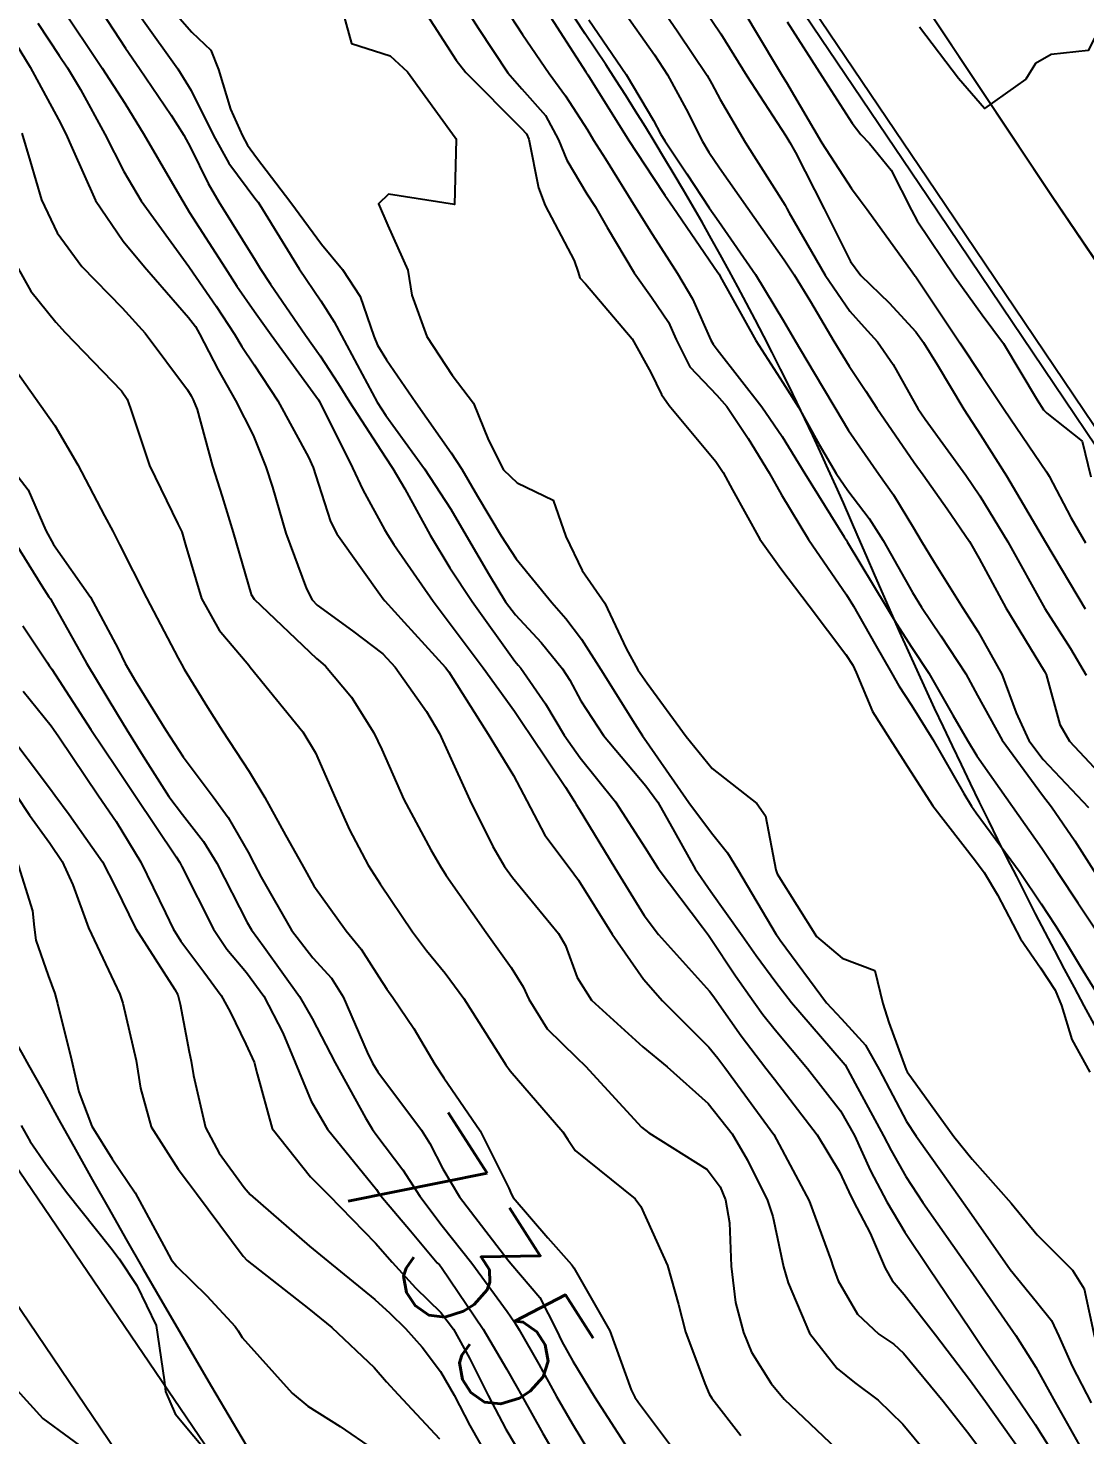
# Model space of a CAD drawing. Header units: metres. Extents: x 298520 to 308411, y 7433745 to 7450750.
# Drawn here: x 305508.47 to 305540.43, y 7436215.27 to 7436257.81 of the extents above; entities that cross this region are included whole.
import ezdxf
from ezdxf.enums import TextEntityAlignment as Align

# ---------------------------------------------------------------- set-up
doc = ezdxf.new("R2010")
doc.units = ezdxf.units.M
doc.header["$LTSCALE"] = 10
doc.linetypes.add('CONTINUO', pattern=[0])
for name, color, linetype in [('Area Verde e Lazer', 94, 'Continuous'), ('Canaleta de Drenagem', 151, 'Continuous'), ('Cotas', 45, 'Continuous'), ('Curvas de Nivel 1m', 11, 'Continuous'), ('Curvas de Nivel 5m', 15, 'Continuous'), ('Eixo_Estaqueamento', 45, 'CONTINUO'), ('Linha Férrea', 251, 'TRACKS'), ('Vias Primárias', 230, 'Continuous')]:
    doc.layers.add(name, color=color, linetype=linetype)
doc.styles.add('Style-STANDARD', font='STANDARD.shx')
doc.linetypes.add('TRACKS', pattern='A,0.15,[130,ltypeshp.shx,S=0.25,R=0,X=0,Y=0],0.15', length=0.3)

msp = doc.modelspace()

# ---------------------------------------------------------------- linework, layer by layer
at = {"layer": 'Area Verde e Lazer', "elevation": 702.911}
msp.add_lwpolyline([(305681.312, 7436021.574), (305646.354, 7436069.707), (305638.734, 7436079.916), (305629.627, 7436098.108), (305626.73, 7436106.667), (305623.857, 7436116.23), (305602.206, 7436150.709), (305597.029, 7436153.887, -0.108806), (305579.087, 7436171.197, 0.012766), (305553.578, 7436207.531, -0.058601), (305533.573, 7436242.423, 0.048209), (305525.009, 7436258.103, 0.285836), (305510.329, 7436264.62, 0.182715), (305493.202, 7436255.252, 0.370056), (305493.202, 7436248.329, -0.051189), (305508.905, 7436225.696, 0.044989), (305545.819, 7436171.063, -0.231553), (305551.364, 7436147.273, -0.105431), (305542.516, 7436128.289, -0.119716), (305498.915, 7436092.575, 0.030126), (305447.791, 7436064.099, 0.058782), (305430.122, 7436049.638), (305432.69, 7436045.741), (305454.562, 7436013.793)], format="xyb", dxfattribs=at)
at = {"layer": 'Canaleta de Drenagem'}
for points in [[(305557.296, 7436220.649), (305546.27, 7436236.932), (305544.903, 7436239.019), (305535.681, 7436252.702), (305531.691, 7436258.613), (305524.287, 7436269.694), (305512.088, 7436287.564), (305505.349, 7436297.757), (305501.531, 7436303.213), (305492.263, 7436317.544), (305486.697, 7436325.567), (305486.072, 7436326.575), (305482.962, 7436330.962), (305479.197, 7436336.696), (305472.474, 7436346.51)], [(305557.545, 7436220.816), (305546.52, 7436237.098), (305545.153, 7436239.185), (305535.93, 7436252.87), (305531.94, 7436258.78), (305524.536, 7436269.862), (305512.337, 7436287.732), (305505.597, 7436297.926), (305501.78, 7436303.38), (305492.512, 7436317.711), (305486.948, 7436325.732), (305486.322, 7436326.741), (305483.21, 7436331.131), (305479.447, 7436336.863), (305472.722, 7436346.679)]]:
    msp.add_lwpolyline(points, dxfattribs=at)
at = {"layer": 'Curvas de Nivel 1m', "flags": 128}
for points, elevation in [([(305509.432, 7436258.515), (305510.716, 7436256.597), (305511.397, 7436255.535), (305511.982, 7436254.584), (305512.837, 7436253.106), (305513.152, 7436252.572), (305513.358, 7436252.236), (305514.427, 7436250.554), (305514.788, 7436250.008), (305515.32, 7436249.239), (305515.818, 7436248.535), (305517.252, 7436246.561), (305517.28, 7436246.52), (305517.293, 7436246.5), (305518.284, 7436244.505), (305518.598, 7436243.841), (305519.245, 7436242.649), (305519.34, 7436242.489), (305519.533, 7436242.193), (305520.719, 7436240.475), (305521.207, 7436239.832), (305522.231, 7436238.46), (305523.18, 7436237.146), (305523.461, 7436236.731), (305523.653, 7436236.443), (305524.72, 7436234.856), (305524.996, 7436234.422), (305525.049, 7436234.328), (305525.141, 7436234.186), (305526.215, 7436232.409), (305527.101, 7436230.972), (305527.538, 7436230.396), (305529.076, 7436228.685), (305529.211, 7436228.514), (305529.3, 7436228.377), (305530.031, 7436227.334), (305530.777, 7436226.354), (305531.048, 7436226.018), (305532.338, 7436224.337), (305533.012, 7436223.224), (305533.291, 7436222.611), (305533.433, 7436222.324), (305533.936, 7436221.368), (305534.387, 7436220.309), (305534.601, 7436219.937), (305534.965, 7436219.508), (305535.911, 7436218.29), (305536.939, 7436216.935), (305537.428, 7436216.275), (305538.734, 7436214.433)], 728), ([(305510.497, 7436258.599), (305511.419, 7436257.205), (305511.844, 7436256.586), (305512.794, 7436255.174), (305513.185, 7436254.572), (305513.379, 7436254.197), (305513.918, 7436253.111), (305514.244, 7436252.557), (305515.337, 7436250.788), (305515.489, 7436250.538), (305515.802, 7436250.061), (305516.86, 7436248.525), (305517.307, 7436247.894), (305517.85, 7436247.063), (305518.187, 7436246.507), (305519.268, 7436244.839), (305519.501, 7436244.488), (305519.863, 7436243.878), (305520.629, 7436242.476), (305521.228, 7436241.485), (305521.901, 7436240.463), (305523.195, 7436238.66), (305523.291, 7436238.546), (305523.371, 7436238.447), (305524.123, 7436237.376), (305524.682, 7436236.427), (305525.163, 7436235.736), (305526.235, 7436234.409), (305527.129, 7436233.018), (305527.522, 7436232.396), (305528.864, 7436230.614), (305529.051, 7436230.38), (305529.092, 7436230.317), (305529.862, 7436229.149), (305530.416, 7436228.36), (305530.695, 7436227.982), (305531.065, 7436227.512), (305532.043, 7436226.34), (305533.034, 7436225.067), (305533.46, 7436224.323), (305533.95, 7436223.253), (305534.435, 7436222.309), (305534.989, 7436221.393), (305535.717, 7436220.293), (305536.955, 7436218.465), (305537.076, 7436218.279), (305537.341, 7436217.884), (305538.46, 7436216.265), (305538.923, 7436215.581), (305539.764, 7436214.247)], 727), ([(305517.926, 7436258.513), (305518.255, 7436257.341), (305519.418, 7436256.969), (305519.943, 7436256.485), (305521.383, 7436254.501), (305521.403, 7436254.47), (305521.418, 7436254.434), (305521.363, 7436252.47), (305519.366, 7436252.786), (305519.068, 7436252.494), (305519.353, 7436251.84), (305519.953, 7436250.484), (305520.08, 7436249.727), (305520.525, 7436248.478), (305521.301, 7436247.315), (305521.937, 7436246.464), (305522.393, 7436245.342), (305522.848, 7436244.454), (305523.259, 7436244.054), (305524.35, 7436243.53), (305524.733, 7436242.428), (305525.228, 7436241.401), (305525.914, 7436240.413), (305526.558, 7436239.048), (305526.912, 7436238.403), (305527.189, 7436237.999), (305528.373, 7436236.388), (305529.159, 7436235.422), (305530.505, 7436234.36), (305530.769, 7436233.985), (305531.079, 7436232.351), (305531.121, 7436232.231), (305532.31, 7436230.338), (305533.086, 7436229.679), (305534.073, 7436229.306), (305534.321, 7436228.311), (305534.497, 7436227.738), (305535.027, 7436226.3), (305535.052, 7436226.242), (305536.462, 7436224.286), (305537.016, 7436223.606), (305538.201, 7436222.268), (305538.989, 7436221.317), (305540.05, 7436220.244), (305540.412, 7436219.683), (305540.715, 7436218.234)], 724), ([(305520.358, 7436258.481), (305521.417, 7436256.834), (305521.705, 7436256.467), (305523.386, 7436254.782), (305523.544, 7436254.607), (305523.614, 7436254.447), (305523.904, 7436252.978), (305524.111, 7436252.439), (305524.982, 7436250.781), (305525.102, 7436250.423), (305525.16, 7436250.251), (305525.329, 7436250.069), (305526.744, 7436248.406), (305527.303, 7436247.392), (305527.626, 7436246.724), (305527.853, 7436246.392), (305529.268, 7436244.696), (305529.49, 7436244.368), (305529.775, 7436243.847), (305530.598, 7436242.356), (305531.23, 7436241.464), (305532.095, 7436240.341), (305533.198, 7436238.861), (305533.408, 7436238.54), (305533.508, 7436238.325), (305534.007, 7436237.144), (305534.53, 7436236.31), (305535.158, 7436235.337), (305535.827, 7436234.293), (305537.126, 7436232.625), (305537.383, 7436232.277), (305537.786, 7436231.6), (305538.483, 7436230.266), (305539.084, 7436229.393), (305539.533, 7436228.709), (305539.726, 7436228.25), (305540.037, 7436227.22), (305540.582, 7436226.237)], 723), ([(305521.663, 7436258.468), (305522.092, 7436257.794), (305522.978, 7436256.454), (305523.398, 7436255.971), (305524.117, 7436255.166), (305524.516, 7436254.433), (305524.764, 7436253.816), (305525.367, 7436252.796), (305525.617, 7436252.417), (305525.987, 7436251.78), (305526.797, 7436250.405), (305527.326, 7436249.669), (305527.837, 7436248.912), (305528.072, 7436248.389), (305528.487, 7436247.565), (305529.296, 7436246.709), (305529.6, 7436246.367), (305530.246, 7436245.392), (305530.88, 7436244.354), (305531.256, 7436243.695), (305532.075, 7436242.342), (305533.218, 7436240.669), (305533.434, 7436240.327), (305534.077, 7436239.192), (305534.581, 7436238.309), (305534.803, 7436237.92), (305535.183, 7436237.335), (305535.834, 7436236.293), (305536.773, 7436234.659), (305537.001, 7436234.281), (305537.141, 7436234.076), (305538.472, 7436232.267), (305539.109, 7436231.322), (305539.528, 7436230.682), (305539.799, 7436230.249), (305540.282, 7436229.439), (305541.03, 7436228.231)], 722), ([(305522.865, 7436258.456), (305523.42, 7436257.616), (305524.228, 7436256.438), (305524.725, 7436255.759), (305525.386, 7436254.734), (305525.574, 7436254.418), (305525.934, 7436253.858), (305526.829, 7436252.405), (305527.35, 7436251.567), (305528.114, 7436250.388), (305528.562, 7436249.618), (305529.117, 7436248.373), (305529.187, 7436248.247), (305529.31, 7436248.089), (305530.665, 7436246.356), (305531.28, 7436245.456), (305531.964, 7436244.343), (305533.149, 7436242.426), (305533.209, 7436242.33), (305533.242, 7436242.274), (305534.419, 7436240.312), (305534.718, 7436239.817), (305535.201, 7436239.074), (305535.706, 7436238.295), (305536.438, 7436237.03), (305536.865, 7436236.283), (305537.166, 7436235.803), (305538.243, 7436234.269), (305539.13, 7436233.005), (305539.428, 7436232.557), (305539.623, 7436232.252), (305540.217, 7436231.35), (305540.962, 7436230.232)], 721), ([(305511.914, 7436258.099), (305512.998, 7436256.574), (305513.403, 7436255.917), (305514.08, 7436254.56), (305514.541, 7436253.719), (305515.364, 7436252.625), (305515.43, 7436252.539), (305515.562, 7436252.336), (305516.67, 7436250.527), (305517.323, 7436249.556), (305517.728, 7436248.925), (305517.949, 7436248.51), (305518.427, 7436247.626), (305519.033, 7436246.494), (305519.287, 7436246.091), (305520.46, 7436244.478), (305521.251, 7436243.26), (305521.719, 7436242.465), (305522.412, 7436241.271), (305522.906, 7436240.453), (305523.209, 7436240.06), (305523.988, 7436239.225), (305524.628, 7436238.428), (305524.85, 7436238.085), (305525.183, 7436237.468), (305525.873, 7436236.413), (305527.15, 7436234.897), (305527.519, 7436234.396), (305528.024, 7436233.501), (305528.645, 7436232.385), (305529.113, 7436231.696), (305530.07, 7436230.365), (305530.492, 7436229.764), (305531.079, 7436228.957), (305531.56, 7436228.345), (305533.056, 7436226.599), (305533.177, 7436226.451), (305533.247, 7436226.327), (305533.48, 7436225.89), (305534.343, 7436224.31), (305534.573, 7436223.861), (305535.011, 7436223.075), (305535.533, 7436222.295), (305536.893, 7436220.362), (305536.947, 7436220.28), (305536.973, 7436220.248), (305538.338, 7436218.266), (305538.943, 7436217.312), (305539.321, 7436216.638), (305539.53, 7436216.251), (305540.348, 7436214.802)], 726), ([(305525.427, 7436258.053), (305526.554, 7436256.408), (305527.389, 7436255.009), (305527.599, 7436254.611), (305527.724, 7436254.395), (305528.389, 7436253.401), (305529.065, 7436252.374), (305529.357, 7436251.955), (305530.464, 7436250.359), (305531.319, 7436248.959), (305531.672, 7436248.346), (305532.212, 7436247.433), (305532.867, 7436246.334), (305533.283, 7436245.637), (305534.194, 7436244.316), (305534.637, 7436243.689), (305535.247, 7436242.695), (305535.477, 7436242.298), (305535.869, 7436241.658), (305536.727, 7436240.285), (305537.206, 7436239.549), (305537.913, 7436238.273), (305538.354, 7436237.096), (305538.733, 7436236.264), (305539.164, 7436235.691), (305540.537, 7436234.239)], 719), ([(305526.417, 7436258.41), (305527.412, 7436257.001), (305527.807, 7436256.394), (305528.367, 7436255.359), (305528.867, 7436254.378), (305529.059, 7436254.054), (305529.375, 7436253.586), (305530.235, 7436252.361), (305531.34, 7436250.8), (305531.634, 7436250.347), (305532.132, 7436249.535), (305532.839, 7436248.335), (305533.305, 7436247.58), (305533.8, 7436246.825), (305534.134, 7436246.317), (305535.268, 7436244.668), (305535.539, 7436244.297), (305536.269, 7436243.274), (305536.942, 7436242.283), (305537.235, 7436241.766), (305538.035, 7436240.272), (305539.194, 7436238.367), (305539.239, 7436238.305), (305539.256, 7436238.259), (305539.669, 7436236.744), (305539.963, 7436236.248), (305541.154, 7436234.978)], 718), ([(305527.632, 7436258.397), (305528.116, 7436257.696), (305529.006, 7436256.376), (305529.151, 7436256.124), (305529.396, 7436255.649), (305530.152, 7436254.362), (305531.364, 7436252.45), (305531.419, 7436252.349), (305531.488, 7436252.222), (305532.579, 7436250.338), (305533.322, 7436249.25), (305533.754, 7436248.76), (305534.157, 7436248.317), (305534.629, 7436247.633), (305535.294, 7436246.447), (305535.381, 7436246.299), (305535.599, 7436245.986), (305536.832, 7436244.284), (305537.257, 7436243.666), (305538.102, 7436242.271), (305539.213, 7436240.26), (305539.997, 7436239.044), (305540.472, 7436238.241)], 717), ([(305528.919, 7436258.378), (305529.422, 7436257.632), (305530.205, 7436256.362), (305531.385, 7436254.55), (305531.508, 7436254.349), (305531.677, 7436254.05), (305532.545, 7436252.338), (305533.339, 7436250.753), (305533.652, 7436250.325), (305534.511, 7436249.498), (305535.316, 7436248.622), (305535.549, 7436248.298), (305535.964, 7436247.632), (305536.773, 7436246.285), (305537.275, 7436245.509), (305538.06, 7436244.272), (305539.243, 7436242.26), (305540.435, 7436240.242)], 716), ([(305541.097, 7436258.233), (305540.525, 7436257.13), (305539.414, 7436257.014), (305538.933, 7436256.734), (305538.639, 7436256.261), (305537.394, 7436255.38), (305536.606, 7436256.288), (305535.426, 7436257.831)], 714), ([(305508.762, 7436257.955), (305509.417, 7436256.978), (305509.661, 7436256.608), (305510.06, 7436255.946), (305510.797, 7436254.596), (305511.372, 7436253.47), (305511.892, 7436252.585), (305513.333, 7436250.6), (305513.354, 7436250.57), (305514.162, 7436249.398), (305514.711, 7436248.549), (305514.939, 7436248.175), (305515.304, 7436247.629), (305516.023, 7436246.533), (305516.955, 7436244.835), (305517.097, 7436244.522), (305517.258, 7436244.012), (305517.616, 7436242.884), (305517.806, 7436242.512), (305519.214, 7436240.548), (305519.261, 7436240.49), (305519.848, 7436239.843), (305521.09, 7436238.471), (305521.192, 7436238.337), (305522.383, 7436236.458), (305523.154, 7436235.203), (305523.557, 7436234.444), (305524.1, 7436233.403), (305524.834, 7436232.424), (305525.117, 7436232.041), (305526.139, 7436230.41), (305527.079, 7436229.042), (305527.654, 7436228.394), (305529.059, 7436226.987), (305529.334, 7436226.654), (305529.539, 7436226.373), (305531.023, 7436224.35), (305532.092, 7436222.339), (305532.75, 7436220.559), (305532.819, 7436220.332), (305532.969, 7436219.925), (305533.548, 7436218.911), (305534.202, 7436218.311), (305534.654, 7436218.009), (305534.947, 7436217.735), (305536.145, 7436216.288), (305536.918, 7436215.301), (305537.684, 7436214.272)], 729), ([(305531.428, 7436258), (305532.489, 7436256.339), (305533.389, 7436254.93), (305533.654, 7436254.594), (305533.913, 7436254.322), (305534.576, 7436253.513), (305535.189, 7436252.303), (305535.358, 7436251.975), (305536.5, 7436250.288), (305537.322, 7436249.141), (305537.963, 7436248.273), (305538.981, 7436246.57), (305539.175, 7436246.261), (305539.282, 7436246.159), (305540.345, 7436245.315), (305540.609, 7436244.24)], 714), ([(305508.285, 7436254.626), (305508.531, 7436253.779), (305508.876, 7436252.617), (305509.348, 7436251.613), (305510.102, 7436250.602), (305511.321, 7436249.35), (305512.008, 7436248.583), (305513.296, 7436246.873), (305513.408, 7436246.682), (305513.468, 7436246.567), (305513.583, 7436246.271), (305514.053, 7436244.558), (305514.346, 7436243.646), (305514.67, 7436242.549), (305515.215, 7436240.683), (305515.306, 7436240.539), (305517.195, 7436238.744), (305517.319, 7436238.643), (305517.468, 7436238.516), (305518.25, 7436237.57), (305518.928, 7436236.494), (305519.165, 7436235.992), (305519.83, 7436234.483), (305520.648, 7436232.954), (305520.933, 7436232.472), (305521.119, 7436232.177), (305522.325, 7436230.458), (305523.082, 7436229.4), (305523.443, 7436228.811), (305523.619, 7436228.442), (305524.173, 7436227.543), (305525.055, 7436226.675), (305525.328, 7436226.417), (305527.025, 7436224.568), (305527.243, 7436224.398), (305529.012, 7436223.289), (305529.397, 7436222.764), (305529.557, 7436222.372), (305529.68, 7436221.682), (305529.729, 7436220.369), (305529.867, 7436219.272), (305530.102, 7436218.363), (305530.35, 7436217.762), (305530.938, 7436216.818), (305531.34, 7436216.346), (305532.911, 7436214.852)], 731), ([(305508.123, 7436250.628), (305508.551, 7436249.848), (305509.316, 7436248.91), (305509.598, 7436248.607), (305511.295, 7436246.84), (305511.465, 7436246.588), (305511.572, 7436246.304), (305512.143, 7436244.581), (305512.998, 7436242.82), (305513.118, 7436242.571), (305513.237, 7436242.181), (305513.719, 7436240.562), (305514.248, 7436239.599), (305515.147, 7436238.541), (305515.168, 7436238.516), (305515.192, 7436238.481), (305516.783, 7436236.524), (305517.163, 7436235.888), (305517.767, 7436234.511), (305518.193, 7436233.563), (305518.758, 7436232.495), (305519.114, 7436231.927), (305520.099, 7436230.48), (305520.522, 7436229.913), (305521.08, 7436229.223), (305521.648, 7436228.464), (305522.676, 7436226.834), (305522.918, 7436226.451), (305523.05, 7436226.276), (305524.638, 7436224.426), (305524.793, 7436224.195), (305525.017, 7436223.868), (305526.83, 7436222.402), (305527, 7436222.175), (305527.805, 7436220.392), (305528.139, 7436219.211), (305528.354, 7436218.386), (305528.937, 7436216.814), (305529.067, 7436216.511), (305529.15, 7436216.377), (305530.029, 7436215.25)], 732), ([(305508.111, 7436247.438), (305508.697, 7436246.619), (305509.281, 7436245.793), (305509.975, 7436244.603), (305510.781, 7436243.061), (305511.03, 7436242.592), (305511.237, 7436242.194), (305512.053, 7436240.582), (305513.014, 7436238.753), (305513.108, 7436238.571), (305513.191, 7436238.422), (305513.894, 7436237.273), (305514.354, 7436236.552), (305515.155, 7436235.322), (305515.632, 7436234.535), (305516.259, 7436233.401), (305516.745, 7436232.524), (305517.113, 7436231.867), (305518.09, 7436230.505), (305518.542, 7436229.953), (305519.079, 7436229.117), (305519.319, 7436228.74), (305519.506, 7436228.494), (305520.138, 7436227.558), (305520.775, 7436226.474), (305521.047, 7436226.063), (305522.145, 7436224.459), (305523.006, 7436222.73), (305523.091, 7436222.535), (305523.142, 7436222.448), (305524.19, 7436221.226), (305524.907, 7436220.421), (305524.932, 7436220.38), (305524.972, 7436220.312), (305526.065, 7436218.409), (305526.711, 7436216.626), (305526.824, 7436216.401), (305526.931, 7436216.248), (305528.326, 7436214.386)], 733), ([(305507.866, 7436244.631), (305508.476, 7436243.843), (305509.009, 7436242.614), (305509.237, 7436242.19), (305510.361, 7436240.599), (305511.197, 7436239.04), (305511.411, 7436238.588), (305511.716, 7436238.057), (305512.638, 7436236.575), (305513.161, 7436235.773), (305514.071, 7436234.556), (305514.522, 7436233.935), (305515.126, 7436232.889), (305515.309, 7436232.538), (305515.525, 7436232.128), (305516.442, 7436230.527), (305517.085, 7436229.692), (305517.644, 7436229.077), (305517.996, 7436228.511), (305518.725, 7436226.835), (305518.888, 7436226.502), (305519.049, 7436226.241), (305520.364, 7436224.48), (305520.621, 7436224.078), (305521.011, 7436223.313), (305521.516, 7436222.465), (305522.975, 7436220.556), (305523.074, 7436220.448), (305523.952, 7436219.424), (305524.456, 7436218.427), (305524.613, 7436218.089), (305524.944, 7436217.497), (305525.596, 7436216.413), (305526.903, 7436214.4)], 734), ([(305508.312, 7436239.732), (305509.055, 7436238.612), (305509.114, 7436238.533), (305509.191, 7436238.423), (305510.37, 7436236.598), (305511.155, 7436235.424), (305511.719, 7436234.584), (305512.946, 7436232.75), (305513.062, 7436232.571), (305513.121, 7436232.449), (305514.074, 7436230.555), (305514.487, 7436229.949), (305515.08, 7436229.252), (305515.598, 7436228.535), (305516.171, 7436227.419), (305516.545, 7436226.525), (305517.035, 7436225.352), (305517.522, 7436224.515), (305519.005, 7436222.681), (305519.083, 7436222.578), (305519.142, 7436222.498), (305520.037, 7436221.434), (305520.847, 7436220.472), (305520.908, 7436220.407), (305520.972, 7436220.329), (305522.235, 7436218.457), (305522.941, 7436217.266), (305523.236, 7436216.746), (305523.406, 7436216.443), (305524.039, 7436215.31), (305524.551, 7436214.425)], 736), ([(305508.319, 7436237.757), (305509.174, 7436236.704), (305509.242, 7436236.609), (305509.4, 7436236.377), (305510.598, 7436234.595), (305511.135, 7436233.814), (305511.884, 7436232.582), (305512.627, 7436231.048), (305512.857, 7436230.572), (305513.089, 7436230.195), (305513.791, 7436229.27), (305514.309, 7436228.551), (305514.58, 7436228.059), (305515.058, 7436227.077), (305515.304, 7436226.537), (305515.398, 7436226.186), (305515.855, 7436224.532), (305517.008, 7436223.072), (305517.571, 7436222.514), (305518.981, 7436221.058), (305519.481, 7436220.492), (305520.192, 7436219.708), (305520.958, 7436218.963), (305521.34, 7436218.466), (305521.825, 7436217.58), (305522.383, 7436216.455), (305522.918, 7436215.441), (305523.514, 7436214.441)], 737), ([(305507.766, 7436236.631), (305509.146, 7436234.793), (305509.279, 7436234.609), (305509.718, 7436234.023), (305510.718, 7436232.594), (305511.111, 7436231.827), (305511.72, 7436230.584), (305512.914, 7436228.732), (305513.004, 7436228.571), (305513.07, 7436228.287), (305513.339, 7436226.849), (305513.402, 7436226.565), (305513.472, 7436226.138), (305513.84, 7436224.558), (305514.249, 7436223.786), (305515.005, 7436222.746), (305515.19, 7436222.538), (305516.98, 7436220.974), (305517.537, 7436220.514), (305518.962, 7436219.361), (305519.413, 7436218.949), (305519.88, 7436218.486), (305520.389, 7436217.92), (305520.94, 7436217.186), (305521.358, 7436216.466), (305521.835, 7436215.546), (305522.457, 7436214.454)], 738), ([(305508.1, 7436234.626), (305508.518, 7436234.001), (305509.128, 7436233.162), (305509.501, 7436232.606), (305509.821, 7436231.894), (305510.302, 7436230.598), (305511.077, 7436228.954), (305511.251, 7436228.588), (305511.342, 7436228.316), (305511.74, 7436226.583), (305511.876, 7436225.746), (305512.197, 7436224.578), (305513.01, 7436223.299), (305513.325, 7436222.884), (305513.561, 7436222.562), (305514.975, 7436220.668), (305515.095, 7436220.539), (305516.958, 7436219.074), (305517.659, 7436218.513), (305518.941, 7436217.299), (305519.314, 7436216.871), (305519.663, 7436216.489), (305520.913, 7436215.15)], 739), ([(305508.261, 7436224.621), (305508.538, 7436224.137), (305509.011, 7436223.448), (305509.637, 7436222.604), (305510.978, 7436220.918), (305511.224, 7436220.587), (305511.76, 7436219.787), (305512.344, 7436218.576), (305512.583, 7436216.927), (305512.626, 7436216.573), (305512.923, 7436215.904), (305514.052, 7436214.553)], 741), ([(305508.127, 7436216.628), (305508.92, 7436215.764), (305510.506, 7436214.596)], 742)]:
    msp.add_lwpolyline(points, dxfattribs=dict(at, elevation=elevation))
at = {"layer": 'Curvas de Nivel 5m', "flags": 128}
for points, elevation in [([(305512.641, 7436258.578), (305513.424, 7436257.684), (305514.002, 7436257.145), (305514.226, 7436256.558), (305514.591, 7436255.356), (305514.952, 7436254.546), (305515.106, 7436254.27), (305515.376, 7436253.898), (305516.413, 7436252.53), (305517.344, 7436251.269), (305517.979, 7436250.51), (305518.515, 7436249.692), (305518.928, 7436248.496), (305519.04, 7436248.224), (305519.306, 7436247.773), (305520.196, 7436246.481), (305521.27, 7436244.968), (305521.588, 7436244.467), (305522.066, 7436243.651), (305522.777, 7436242.455), (305523.232, 7436241.755), (305524.307, 7436240.434), (305524.731, 7436239.95), (305525.202, 7436239.331), (305525.792, 7436238.414), (305526.817, 7436236.764), (305527.053, 7436236.401), (305527.17, 7436236.235), (305528.452, 7436234.387), (305529.134, 7436233.469), (305529.622, 7436232.867), (305529.923, 7436232.368), (305531.094, 7436230.4), (305531.129, 7436230.35), (305531.213, 7436230.227), (305532.618, 7436228.335), (305533.068, 7436227.848), (305533.793, 7436227.051), (305534.213, 7436226.313), (305535.03, 7436224.745), (305535.322, 7436224.297), (305536.122, 7436223.178), (305536.756, 7436222.282), (305536.998, 7436221.937), (305538.173, 7436220.268), (305538.963, 7436219.293), (305539.423, 7436218.719), (305539.644, 7436218.25), (305540.041, 7436217.341), (305540.623, 7436216.235)], 725), ([(305524.077, 7436258.44), (305525.339, 7436256.486), (305525.382, 7436256.42), (305525.403, 7436256.39), (305526.642, 7436254.407), (305527.372, 7436253.286), (305527.731, 7436252.759), (305527.979, 7436252.391), (305529.334, 7436250.414), (305529.366, 7436250.37), (305529.405, 7436250.296), (305530.48, 7436248.358), (305531.3, 7436247.091), (305531.766, 7436246.345), (305532.395, 7436245.22), (305532.908, 7436244.334), (305533.258, 7436243.827), (305533.909, 7436242.979), (305534.332, 7436242.314), (305535.219, 7436240.738), (305535.492, 7436240.297), (305536.07, 7436239.426), (305536.828, 7436238.284), (305537.186, 7436237.62), (305537.929, 7436236.272), (305539.148, 7436234.608), (305539.419, 7436234.256), (305540.121, 7436233.233), (305540.761, 7436232.235)], 720), ([(305530.085, 7436258.363), (305531.108, 7436256.653), (305531.287, 7436256.351), (305531.401, 7436256.162), (305532.477, 7436254.339), (305533.369, 7436252.959), (305533.638, 7436252.599), (305533.843, 7436252.323), (305535.203, 7436250.434), (305535.299, 7436250.301), (305535.318, 7436250.285), (305535.333, 7436250.259), (305536.647, 7436248.287), (305537.298, 7436247.298), (305537.985, 7436246.273), (305539.264, 7436244.388), (305539.315, 7436244.311), (305539.345, 7436244.259), (305540.007, 7436243.005), (305540.444, 7436242.242)], 715), ([(305508.114, 7436257.324), (305508.534, 7436256.623), (305509.389, 7436255.042), (305509.616, 7436254.608), (305509.805, 7436254.179), (305510.513, 7436252.598), (305511.344, 7436251.361), (305511.992, 7436250.583), (305513.318, 7436249.06), (305513.533, 7436248.784), (305513.658, 7436248.565), (305514.215, 7436247.469), (305514.743, 7436246.548), (305515.277, 7436245.494), (305515.666, 7436244.536), (305515.862, 7436243.929), (305516.266, 7436242.53), (305516.89, 7436240.851), (305517.06, 7436240.522), (305517.211, 7436240.361), (305518.282, 7436239.582), (305519.197, 7436238.885), (305519.571, 7436238.486), (305520.516, 7436237.14), (305520.912, 7436236.473), (305521.165, 7436235.926), (305521.826, 7436234.463), (305522.529, 7436233.056), (305522.876, 7436232.452), (305523.118, 7436232.118), (305524.509, 7436230.429), (305524.724, 7436230.06), (305525.08, 7436229.095), (305525.512, 7436228.416), (305527.059, 7436227.001), (305527.801, 7436226.393), (305529.036, 7436225.284), (305529.758, 7436224.369), (305530.224, 7436223.571), (305530.832, 7436222.353), (305530.996, 7436221.866), (305531.317, 7436220.347), (305531.453, 7436219.86), (305532.101, 7436218.339), (305532.942, 7436217.276), (305533.465, 7436216.849), (305534.174, 7436216.311), (305534.922, 7436215.592), (305536, 7436214.289)], 730), ([(305507.844, 7436242.631), (305508.89, 7436240.942), (305509.102, 7436240.612), (305509.146, 7436240.545), (305509.211, 7436240.432), (305510.243, 7436238.599), (305511.178, 7436237.049), (305511.46, 7436236.587), (305511.956, 7436235.787), (305512.732, 7436234.574), (305513.137, 7436234.024), (305513.78, 7436233.211), (305514.18, 7436232.554), (305515.096, 7436230.757), (305515.226, 7436230.539), (305515.61, 7436230.012), (305516.679, 7436228.524), (305517.066, 7436227.861), (305517.761, 7436226.513), (305518.679, 7436224.852), (305518.887, 7436224.501), (305519.021, 7436224.32), (305519.806, 7436223.283), (305520.322, 7436222.48), (305520.99, 7436221.582), (305521.888, 7436220.461), (305522.958, 7436218.992), (305523.182, 7436218.673), (305523.323, 7436218.444), (305523.912, 7436217.405), (305524.45, 7436216.427), (305524.921, 7436215.609), (305525.654, 7436214.412)], 735), ([(305508.127, 7436232.625), (305508.605, 7436231.112), (305508.657, 7436230.617), (305508.704, 7436230.23), (305509.078, 7436229.16), (305509.276, 7436228.608), (305509.366, 7436228.311), (305509.786, 7436226.603), (305510.004, 7436225.635), (305510.399, 7436224.596), (305511.013, 7436223.612), (305511.707, 7436222.583), (305512.574, 7436220.979), (305512.8, 7436220.572), (305512.971, 7436220.352), (305513.877, 7436219.471), (305514.736, 7436218.543), (305514.823, 7436218.413), (305514.95, 7436218.205), (305516.454, 7436216.525), (305516.927, 7436216.133), (305517.905, 7436215.523), (305518.908, 7436214.836)], 740)]:
    msp.add_lwpolyline(points, dxfattribs=dict(at, elevation=elevation))
at = {"layer": 'Eixo_Estaqueamento'}
msp.add_lwpolyline([(305338.344, 7436551.44), (305351.225, 7436532.173), (305369.125, 7436505.554), (305384.092, 7436483.75), (305402.577, 7436456.088), (305421.25, 7436428.242), (305441.558, 7436398.43), (305460.301, 7436370.83), (305480.027, 7436341.606), (305499.486, 7436312.983), (305512.691, 7436292.824), (305521.42, 7436279.841), (305539.44, 7436252.716), (305559.429, 7436223.15), (305576.091, 7436198.746), (305596.142, 7436168.749), (305622.371, 7436129.703), (305645.017, 7436096.315), (305661.02, 7436071.863)], dxfattribs=at)
at = {"layer": 'Linha Férrea', "flags": 128}
msp.add_lwpolyline([(307827.162, 7434249.95), (307821.558, 7434258.806), (307819.524, 7434262.43), (307816.304, 7434268.219), (307813.681, 7434272.301), (307811.637, 7434275.461), (307798.221, 7434296.136), (307773.738, 7434334.032), (307761.734, 7434352.011), (307752.472, 7434367.888), (307735.134, 7434393.38), (307710.738, 7434431.015), (307694.807, 7434455.28), (307677.699, 7434482.208), (307665.381, 7434501.663), (307643.884, 7434534.842), (307627.559, 7434562.543), (307613.51, 7434586.874), (307596.955, 7434617.47), (307576.402, 7434659.978), (307564.169, 7434687.319), (307541.059, 7434734.946), (307530.172, 7434758.545), (307516.917, 7434785.92), (307501.763, 7434817.247), (307481.679, 7434859.302), (307459.201, 7434904.199), (307442.79, 7434936.268), (307425.275, 7434968.915), (307411.694, 7434992.242), (307402.565, 7435007.679), (307388.848, 7435028.501), (307366.947, 7435058.298), (307352.497, 7435076.75), (307335.708, 7435095.815), (307323.737, 7435108.404), (307304.876, 7435127.211), (307280.641, 7435149.596), (307260.895, 7435166.247), (307239.502, 7435183.006), (307222.59, 7435195.397), (307206.912, 7435206.431), (307191.542, 7435216.923), (307180.978, 7435223.581), (307147.083, 7435245.035), (307110.179, 7435267.866), (307071.327, 7435292.081), (307013.035, 7435328.917), (306934.22, 7435378.293), (306890.853, 7435406.012), (306860.761, 7435425.266), (306830.445, 7435444.172), (306783.165, 7435474.002), (306743.292, 7435499.125), (306730.646, 7435506.804), (306700.006, 7435524.558), (306649.968, 7435556.158), (306620.536, 7435574.685), (306585.884, 7435596.365), (306549.21, 7435619.443), (306511.464, 7435642.992), (306481.3, 7435662.066), (306449.914, 7435681.79), (306417.31, 7435702.158), (306386.499, 7435720.658), (306359.57, 7435735.78), (306332.265, 7435749.95), (306295.736, 7435767.254), (306254.914, 7435784.832), (306234.551, 7435793.029), (306198.8, 7435806.042), (306177.427, 7435813.736), (306139.201, 7435826.142), (306101.034, 7435838.043), (306051.969, 7435853.031), (306008.186, 7435866.647), (306003.579, 7435868.042), (305974.115, 7435878.736), (305939.654, 7435889.448), (305902.227, 7435900.737), (305881.18, 7435906.223), (305868.578, 7435910.192), (305845.541, 7435919.118), (305815.171, 7435933.297), (305786.711, 7435949.033), (305760.876, 7435966.424), (305735.18, 7435986.894), (305723.755, 7435997.052), (305696.097, 7436025.188), (305678.2, 7436047.897), (305661.02, 7436071.863), (305645.017, 7436096.315), (305622.371, 7436129.703), (305596.142, 7436168.749), (305576.091, 7436198.746), (305559.429, 7436223.15), (305539.44, 7436252.716), (305521.42, 7436279.841), (305512.691, 7436292.824), (305499.486, 7436312.983), (305480.027, 7436341.606), (305460.301, 7436370.83), (305441.558, 7436398.43), (305421.25, 7436428.242), (305402.577, 7436456.088), (305384.092, 7436483.75), (305369.125, 7436505.554), (305351.225, 7436532.173), (305338.344, 7436551.44), (305322.726, 7436574.869), (305306.914, 7436598.296), (305293.244, 7436619.058), (305277.818, 7436644.307), (305263.888, 7436668.981), (305254.713, 7436687.725), (305243.781, 7436710.837), (305233.952, 7436734.393), (305225.106, 7436755.865), (305215.533, 7436780.472), (305201.607, 7436815.682), (305193.173, 7436837.83), (305177.384, 7436877.752), (305166.792, 7436904.686), (305153.942, 7436937.689), (305141.501, 7436969.136), (305130.697, 7436996.497), (305122.016, 7437018.504), (305113.061, 7437043.102), (305101.513, 7437072.011), (305093.245, 7437092.935), (305082.037, 7437121.364), (305073.353, 7437143.916), (305060.568, 7437176.453), (305050.18, 7437206.397), (305043.414, 7437227.867), (305037.467, 7437248.165), (305034.526, 7437261.706), (305031.724, 7437274.104), (305028.718, 7437297.869), (305025.03, 7437326.573), (305023.117, 7437358.555), (305023.119, 7437387.114), (305024.829, 7437414.867), (305027.312, 7437439.505), (305027.407, 7437441.256), (305030.711, 7437462.666), (305036.039, 7437488.902), (305042.465, 7437516.919), (305048.776, 7437544.538), (305055.475, 7437572.1), (305062.866, 7437603.389), (305069.498, 7437630.688), (305077.032, 7437662.821), (305085.46, 7437698.138), (305091.819, 7437727.643), (305097.21, 7437749.95), (305103.918, 7437777.268), (305111.101, 7437807.1), (305121.202, 7437849.915), (305125.406, 7437866.973), (305130.992, 7437888.732), (305137.356, 7437914.575), (305143.477, 7437941.139), (305150.277, 7437969.227), (305155.626, 7437993.858), (305160.498, 7438017.389), (305165.529, 7438047.968), (305167.399, 7438065.921), (305168.452, 7438080.499), (305168.697, 7438098.822), (305168.499, 7438111.609), (305167.442, 7438129.409), (305165.734, 7438144.803), (305163.051, 7438159.253), (305157.36, 7438183.653), (305149.712, 7438209.61), (305142.146, 7438230.516), (305132.877, 7438252.552), (305120.435, 7438277.838), (305109.119, 7438297.22), (305107.007, 7438300.233), (305099.258, 7438311.382), (305091.426, 7438322.415), (305083.384, 7438332.797), (305079.569, 7438337.519), (305074.8, 7438344.056), (305056.823, 7438367.077), (305041.935, 7438386.352), (305023.225, 7438411.978), (305005.975, 7438436.561), (304993.284, 7438456.495), (304983.121, 7438473.171), (304969.538, 7438498.699), (304959.938, 7438517.087), (304947.328, 7438543.432), (304933.09, 7438572.791), (304924.306, 7438590.948), (304918.204, 7438604.464), (304911.783, 7438619.158), (304905.926, 7438632.437), (304900.315, 7438648.46), (304895.834, 7438661.886), (304892.174, 7438674.496), (304887.946, 7438691.238), (304884.694, 7438706.937), (304881.848, 7438723.698), (304879.326, 7438740.134), (304878.187, 7438758.916), (304877.537, 7438778.358), (304877.211, 7438799.094), (304877.455, 7438830.881), (304877.861, 7438863.017), (304878.268, 7438892.702), (304878.595, 7438920.109), (304878.677, 7438952.239), (304877.945, 7438980.303), (304876.318, 7439009.018), (304874.936, 7439022.788), (304873.229, 7439037.841), (304870.14, 7439056.141), (304864.855, 7439082.077), (304859.079, 7439105.013), (304850.377, 7439133.889), (304843.057, 7439154.06), (304836.382, 7439171.237), (304828.249, 7439190.114), (304817.674, 7439211.83), (304806.69, 7439232.736), (304796.364, 7439250.871), (304785.222, 7439269.009), (304772.779, 7439289.097), (304755.7, 7439316.738), (304736.912, 7439345.938), (304718.848, 7439374.335), (304700.222, 7439403.624), (304676.465, 7439440.714), (304659.061, 7439468.061), (304641.493, 7439495.549), (304629.289, 7439514.996), (304612.29, 7439541.915), (304598.786, 7439563.312), (304583.088, 7439588.524), (304568.608, 7439611.383), (304554.371, 7439633.59), (304540.465, 7439656.114), (304527.858, 7439675.88), (304515.488, 7439695.965), (304501.015, 7439718.74), (304492.557, 7439732.179), (304481.09, 7439749.95), (304464.698, 7439773.555), (304458.701, 7439781.55), (304447.468, 7439795.482), (304430.85, 7439814.016), (304417.942, 7439826.867), (304407.625, 7439836.385), (304393.358, 7439848.486), (304380.404, 7439858.342), (304362.661, 7439870.737), (304347.086, 7439880.296), (304333.248, 7439887.82), (304320.73, 7439894.061), (304304.927, 7439900.989), (304286.443, 7439908.157), (304266.642, 7439915.416), (304246.691, 7439922.501), (304225.186, 7439929.977), (304198.999, 7439939.195), (304168.468, 7439950.001), (304152.888, 7439955.629), (304135.919, 7439962.486), (304121.351, 7439968.798), (304105.783, 7439976.385), (304088.736, 7439985.334), (304071.183, 7439995.831), (304051.503, 7440008.737), (304042.509, 7440015.334), (304023.022, 7440030.473), (304002.682, 7440048.64), (303992.184, 7440058.522), (303980.444, 7440070.491), (303965.024, 7440086.226), (303949.368, 7440102.496), (303932.051, 7440120.671), (303917.21, 7440136.166), (303903.071, 7440150.772), (303879.085, 7440174.998), (303863.629, 7440189.711), (303849.061, 7440203.116), (303838.551, 7440211.886), (303825.964, 7440222.577), (303811.471, 7440233.814), (303798.026, 7440243.583), (303789.167, 7440249.782, 0.048699), (303782.733, 7440254.326, -0.013971), (303778.977, 7440256.716, 0.011385), (303767.539, 7440264.078, 0.000455), (303759.243, 7440269.144, 0.004014), (303749.319, 7440275.082, 0.008965), (303739.521, 7440280.605), (303729.166, 7440286.199), (303717.711, 7440292.151), (303693.717, 7440304.367), (303679.104, 7440311.896), (303660.942, 7440321.331), (303642.972, 7440330.918), (303636.468, 7440334.548), (303624.836, 7440341.295), (303611.994, 7440348.943), (303603.079, 7440354.598), (303596.281, 7440359.102), (303587.51, 7440365.427), (303578.605, 7440372.221), (303569.48, 7440379.633), (303558.633, 7440389.129), (303549.894, 7440397.253), (303541.539, 7440405.465), (303534.882, 7440412.293), (303523.465, 7440424.473), (303512.292, 7440437.463), (303502.617, 7440449.258), (303497.008, 7440456.501), (303488.044, 7440468.694), (303481.424, 7440477.682), (303475.375, 7440486.349), (303465.786, 7440500.535), (303456.113, 7440515.599), (303445.613, 7440532.252), (303432.87, 7440552.628), (303423.186, 7440568.064, -0.000757), (303417.987, 7440576.145, 0.007668), (303411.654, 7440585.694), (303403.602, 7440597.441), (303394.768, 7440609.244), (303388.857, 7440616.919), (303381.264, 7440625.91), (303374.43, 7440633.824), (303364.889, 7440644.089), (303358.774, 7440650.239), (303349.646, 7440658.739), (303339.722, 7440667.523), (303332.656, 7440673.464), (303326.724, 7440678.049, -0.018136), (303320.919, 7440682.537, 0.027105), (303312.535, 7440688.782, -0.001525), (303306.785, 7440692.624), (303296.835, 7440699.316), (303291.583, 7440702.647), (303280.845, 7440709.238, 0.008003), (303271.247, 7440714.648, 0.013057), (303255.936, 7440722.447, -0.001991), (303248.373, 7440726.091, 0.012147), (303243.6, 7440728.272, -0.002135), (303237.368, 7440730.971), (303223.7, 7440736.96), (303210.103, 7440742.741), (303193.904, 7440749.566), (303189.82, 7440751.298), (303177.394, 7440756.464), (303158.988, 7440764.273), (303141.646, 7440771.615), (303117.098, 7440781.981), (303101.554, 7440788.524), (303093.446, 7440792.234), (303076.052, 7440800.18), (303054.932, 7440810.372), (303040.156, 7440817.979), (303025.349, 7440825.886), (303013.344, 7440832.756), (303004.06, 7440838.538), (302994.271, 7440845.093), (302982.623, 7440853.413), (302969.58, 7440863.652), (302962.58, 7440869.547), (302953.339, 7440877.801), (302943.024, 7440887.539), (302938.586, 7440892.147), (302933.331, 7440897.537), (302924.321, 7440907.75), (302915.904, 7440917.945), (302907.517, 7440928.751), (302899.78, 7440938.97), (302892.734, 7440949.154), (302888.762, 7440955.109), (302884.574, 7440961.747), (302879.485, 7440969.887), (302873.287, 7440980.614), (302867.777, 7440990.898), (302859.79, 7441006.768), (302851.229, 7441025.298), (302846.823, 7441035.61), (302841.669, 7441047.987), (302837.148, 7441059.318), (302829.38, 7441078.789), (302825.24, 7441088.834), (302821.857, 7441097.357), (302816.249, 7441111.473), (302810.672, 7441125.205), (302804.678, 7441140.046), (302799.05, 7441153.537), (302792.202, 7441169.326), (302786.803, 7441181.368), (302782.699, 7441189.728), (302780.991, 7441193.272, -0.024435), (302778.706, 7441197.526, 0.018839), (302775.042, 7441204.531), (302769.048, 7441215.01), (302764.16, 7441223.098), (302758.012, 7441232.567), (302751.033, 7441242.929), (302746.425, 7441249.467, 0.01417), (302742.29, 7441255.115, -0.010578), (302734.95, 7441264.491, 0.026045), (302726.645, 7441274.447), (302714.77, 7441287.265), (302702.588, 7441299.413), (302690.064, 7441310.886), (302682.561, 7441317.234), (302675.22, 7441323.247), (302666.869, 7441329.42, 0.027574), (302658.671, 7441335.283, -0.011091), (302655.152, 7441337.629, 0.01172), (302645.719, 7441343.898, 0.006642), (302635.246, 7441350.318, 0.010482), (302620.241, 7441358.823, 0.013683), (302599.223, 7441369.429, 0.008553), (302586.726, 7441375.052, 0.011788), (302575.046, 7441379.747, 0.002778), (302570.558, 7441381.4), (302560.876, 7441384.907), (302551.005, 7441388.04), (302546.217, 7441389.527, -0.019135), (302544.903, 7441389.88, 0.019296), (302522.937, 7441395.786, 0.000461), (302511.662, 7441398.344, 0.010049), (302501.513, 7441400.424), (302492.392, 7441402.102), (302485.288, 7441403.295), (302471.447, 7441405.533), (302444.869, 7441409.521), (302415.277, 7441413.929), (302384.345, 7441418.639), (302365.976, 7441421.32), (302360.247, 7441421.986), (302338.704, 7441425.134), (302306.002, 7441430.395), (302286.923, 7441434.198), (302278.604, 7441436.007), (302270.237, 7441438.277), (302260.05, 7441441.209), (302248.718, 7441444.793), (302234.932, 7441449.831), (302225.681, 7441453.688), (302223.91, 7441454.587), (302211.722, 7441460.078), (302198.55, 7441466.939), (302185.194, 7441474.434), (302176.266, 7441480.044), (302166.746, 7441486.088), (302155.705, 7441493.817), (302145.197, 7441501.908), (302133.651, 7441511.457), (302124.111, 7441520.003), (302113.796, 7441530.075), (302104.384, 7441540.03), (302095.467, 7441550.013), (302086.579, 7441560.931), (302077.65, 7441573.115), (302070.772, 7441583.077), (302062.647, 7441595.881), (302055.334, 7441608.401), (302048.687, 7441620.587), (302040.377, 7441636.793), (302032.957, 7441653.052), (302027.217, 7441666.295), (302023.745, 7441674.151), (302020.233, 7441682.946), (302013.855, 7441699.656), (302006.743, 7441720.028), (302000.143, 7441739.465), (301996.81, 7441749.517), (301993.173, 7441760.442), (301988.741, 7441774.004), (301985.313, 7441784.598), (301976.672, 7441811.028), (301970.969, 7441828.13), (301966.757, 7441840.46), (301961.824, 7441854.796), (301956.599, 7441869.324), (301952.694, 7441879.426), (301950.212, 7441885.776), (301947.263, 7441893.123), (301942.827, 7441902.996), (301936.943, 7441915.47), (301925.249, 7441938.089), (301919.939, 7441947.811), (301913.515, 7441959.082), (301904.124, 7441974.92), (301894.52, 7441990.438), (301891.413, 7441995.461), (301886.489, 7442003.183), (301878.67, 7442015.285), (301873.464, 7442023.436), (301865.157, 7442036.288), (301855.839, 7442050.938), (301845.976, 7442066.833), (301838.272, 7442079.461), (301830.416, 7442092.887), (301825.548, 7442101.779), (301821.376, 7442109.453), (301815.662, 7442120.908), (301811.106, 7442130.238), (301807.699, 7442137.999), (301806.423, 7442140.601, 0.023261), (301801.857, 7442152.453, -0.028715), (301797.552, 7442164.003, 0.012936), (301793.732, 7442175.332, -0.025942), (301792.423, 7442179.575, 0.006006), (301789.905, 7442189.062, -0.014708), (301788.14, 7442196.216), (301785.975, 7442206.246), (301784.367, 7442214.306, 0.006026), (301783.559, 7442218.841, -0.007665), (301782.521, 7442224.78, -0.006079), (301780.959, 7442235.44, -0.002739), (301779.703, 7442245.206), (301779.178, 7442249.477), (301778.675, 7442254.381), (301778.065, 7442260.482), (301777.318, 7442271.291), (301776.984, 7442275.413), (301775.911, 7442292.595), (301775.204, 7442301.965), (301774.189, 7442318.205), (301773.646, 7442327.416), (301773.089, 7442335.875), (301772.127, 7442350.268), (301771.292, 7442362.115), (301770.725, 7442371.572), (301769.865, 7442382.07), (301768.552, 7442394.647), (301768.148, 7442398.421), (301767.394, 7442406.074), (301767.009, 7442408.608), (301766.499, 7442411.782), (301764.779, 7442423.533), (301763.465, 7442430.863), (301760.77, 7442444.807), (301759.479, 7442450.076), (301758.259, 7442454.401), (301755.339, 7442466.071), (301751.665, 7442478.105, 0.014406), (301747.843, 7442489.506, -0.000078), (301746.016, 7442494.48), (301743.45, 7442501.467), (301738.686, 7442513.328), (301735.709, 7442520.321), (301732.431, 7442527.285), (301727.104, 7442538.17), (301722.927, 7442546.111, 0.012187), (301718.524, 7442554.109, 0.000535), (301713.357, 7442562.952, 0.014127), (301707.985, 7442571.558, 0.00131), (301703.078, 7442578.904, 0.005502), (301696.107, 7442589.038, 0.012739), (301690.664, 7442596.364, -0.003293), (301687.73, 7442600.161, 0.014011), (301683.494, 7442605.405), (301674.266, 7442616.2), (301665.746, 7442625.395), (301657.648, 7442633.669), (301647.393, 7442643.457), (301636.008, 7442653.979), (301626.6, 7442662.308), (301605.302, 7442680.695), (301585.626, 7442697.221), (301571.106, 7442709.224), (301556.026, 7442721.963), (301546.373, 7442729.879), (301533.385, 7442740.748), (301522.722, 7442749.605), (301509.812, 7442760.238), (301495.057, 7442772.28), (301477.473, 7442786.656), (301465.134, 7442796.879), (301456.431, 7442804.066), (301435.244, 7442821.757), (301421.836, 7442832.858), (301396.975, 7442853.686), (301385.141, 7442863.625), (301370.663, 7442875.779), (301364.72, 7442880.333), (301363.394, 7442881.709), (301340.635, 7442900.571), (301323.028, 7442915.478), (301312.785, 7442924.11), (301300.577, 7442934.699), (301285.849, 7442948.16), (301276.269, 7442957.316), (301270.655, 7442962.881), (301259.99, 7442974.031), (301253.515, 7442981.219), (301247.895, 7442987.531), (301240.384, 7442996.742), (301229.998, 7443009.989), (301221.855, 7443021.632), (301213.131, 7443035.04), (301205.731, 7443047.193), (301200.054, 7443057.202), (301196.13, 7443064.495), (301190.777, 7443075.159), (301186.743, 7443083.781), (301181.573, 7443095.717), (301178.314, 7443103.871), (301173.662, 7443116.191), (301169.173, 7443129.408), (301164.144, 7443147.31, -0.01791), (301159.61, 7443166.203, -0.00496), (301157.559, 7443176.875, -0.011511), (301154.972, 7443193.236, -0.007375), (301153.508, 7443205.472), (301152.718, 7443213.017, -0.00222), (301152.224, 7443222.44), (301151.729, 7443232.749), (301151.603, 7443240.182), (301151.639, 7443249.448), (301151.725, 7443255.841, -0.000163), (301152.025, 7443263.846, -0.011094), (301152.62, 7443273.75), (301153.007, 7443278.435), (301153.225, 7443280.621), (301153.695, 7443286.694, -0.028501), (301154.086, 7443291.63), (301155.314, 7443300.595), (301156.339, 7443307.456), (301157.491, 7443314.977), (301159.202, 7443325.07), (301161.789, 7443338.495), (301165.144, 7443354.564), (301169.449, 7443374.231), (301172.81, 7443391.595), (301174.68, 7443401.171), (301178.924, 7443420.669), (301181.694, 7443433.864), (301184.295, 7443446.536), (301187.696, 7443463.235), (301190.748, 7443479.811), (301192.552, 7443489.809), (301194.095, 7443499.341), (301196.062, 7443513.194), (301197.815, 7443528.847), (301198.978, 7443543.028), (301199.581, 7443554.271), (301200.059, 7443564.719), (301200.282, 7443573.9), (301200.162, 7443588.233), (301199.927, 7443598.374), (301199.281, 7443610.703), (301198.702, 7443618.87), (301198.183, 7443625.385), (301197.204, 7443633.937, -0.007667), (301196.167, 7443643.146, 0.025395), (301194.851, 7443652, -0.01031), (301194.43, 7443654.342), (301193.513, 7443660.134), (301192.135, 7443668.077), (301188.578, 7443684.771), (301185.498, 7443697.176), (301182.785, 7443706.834), (301181.462, 7443711.268), (301177.711, 7443723.713), (301173.808, 7443734.628), (301171.261, 7443741.672), (301169.728, 7443745.668), (301168.223, 7443749.256), (301166.222, 7443754.29), (301158.307, 7443772.479), (301152.394, 7443784.66), (301147.869, 7443793.508), (301140.961, 7443806.331), (301134.742, 7443816.987), (301130.672, 7443823.903), (301127.116, 7443829.58), (301117.999, 7443843.643), (301110.123, 7443855.073), (301103.904, 7443863.685), (301096.373, 7443873.957), (301091.515, 7443880.268), (301082.097, 7443891.988), (301075.191, 7443900.343), (301066.669, 7443910.076), (301057.942, 7443919.52), (301047.68, 7443929.617), (301040.637, 7443936.582), (301031.883, 7443944.37), (301023.758, 7443951.563), (301019.288, 7443955.054), (301009.556, 7443962.804), (300997.58, 7443972.16), (300983.871, 7443982.451), (300964.188, 7443997.461), (300944.108, 7444013.327), (300932.299, 7444022.947), (300914.026, 7444037.339), (300891.313, 7444055.807), (300879.97, 7444064.814), (300848.153, 7444089.828), (300830.362, 7444103.6), (300820.582, 7444111.406), (300808.788, 7444120.923), (300790.074, 7444136.492), (300778.414, 7444146.774), (300770.686, 7444153.71), (300758.584, 7444165.332), (300747.358, 7444176.88), (300740.382, 7444184.133), (300726.752, 7444199.558), (300715.031, 7444213.522), (300701.451, 7444231.207), (300695.757, 7444239.063), (300691.098, 7444245.691), (300688.496, 7444249.683), (300679.245, 7444263.561), (300673.509, 7444272.713), (300665.013, 7444287.411), (300658.593, 7444299.121), (300654.523, 7444306.913), (300645.889, 7444324.778), (300638.775, 7444340.504), (300632.002, 7444357.092), (300623.229, 7444381.315), (300618.039, 7444396.735), (300611.737, 7444416.065), (300609.685, 7444423.435), (300606.998, 7444434.668), (300602.946, 7444451.568), (300599.969, 7444467.01), (300597.626, 7444480.248), (300594.733, 7444500.078), (300593.893, 7444507.369), (300592.267, 7444522.787), (300591.511, 7444531.442), (300590.493, 7444544.959), (300589.841, 7444557.299), (300589.096, 7444574.018), (300588.343, 7444602.107), (300587.685, 7444624.209), (300587.294, 7444638.301), (300586.409, 7444654.83), (300585.213, 7444670.921), (300583.32, 7444689.362), (300581.913, 7444699.787), (300579.93, 7444713.25), (300577.016, 7444730.379), (300574.607, 7444742.839), (300573.261, 7444749.503), (300571.951, 7444755.507), (300567.968, 7444771.617), (300563.223, 7444789.714), (300556.388, 7444811.413), (300552.813, 7444821.862), (300552.051, 7444823.547), (300548.135, 7444834.224), (300543.898, 7444845.238), (300538.737, 7444857.627), (300534.37, 7444867.272, 0.016186), (300529.659, 7444877.358), (300521.065, 7444894.307), (300515.468, 7444904.77), (300506.539, 7444920.708), (300501.331, 7444929.076), (300498.824, 7444933.12), (300487.096, 7444951.631), (300473.997, 7444971.561), (300463.472, 7444987.491), (300453.773, 7445002.708), (300450.06, 7445008.599), (300443.364, 7445019.573), (300432.151, 7445039.253), (300421.263, 7445060.113), (300412.901, 7445077.325), (300404.443, 7445096.117), (300400.04, 7445106.506), (300395.554, 7445118.008), (300385.79, 7445146.048), (300379.043, 7445169.005), (300374.061, 7445187.954), (300369.452, 7445208.366), (300365.384, 7445228.498), (300362.756, 7445242.388), (300361.678, 7445249.758), (300360.143, 7445261.703), (300359.094, 7445273.894), (300358.442, 7445281.783), (300357.503, 7445297.711), (300357.204, 7445314.251), (300357.2, 7445325.495), (300357.632, 7445341.062), (300358.792, 7445365.539), (300359.702, 7445378.899), (300360.824, 7445394.556), (300361.814, 7445408.831), (300364.105, 7445434.807), (300365.553, 7445451.778), (300367.396, 7445471.835), (300368.852, 7445486.766), (300370.027, 7445499.471), (300371.464, 7445515.344), (300372.683, 7445526.312), (300373.395, 7445530.963), (300374.893, 7445547.685), (300376.205, 7445560.819), (300377.581, 7445575.805), (300379.871, 7445599.676), (300382.66, 7445627.08), (300384.233, 7445644.036), (300384.749, 7445648.276), (300386.133, 7445663.647)], format="xyb", dxfattribs=at)
at = {"layer": 'Vias Primárias'}
for points in [[(305246.059, 7436539.239), (305249.049, 7436534.712), (305263.207, 7436511.203), (305267.753, 7436504.595), (305274.266, 7436497.478), (305281.819, 7436488.557), (305292.968, 7436478.676), (305309.176, 7436463.971), (305315.552, 7436457.832), (305335.587, 7436431.417), (305357.69, 7436405.682), (305380.992, 7436382.265), (305407.66, 7436359.48), (305417.541, 7436349.77), (305425.033, 7436340.473), (305438.888, 7436320.416), (305454.408, 7436296.792), (305470.154, 7436273.549), (305478.556, 7436261.27), (305485.262, 7436252.183), (305499.793, 7436232.056), (305507.534, 7436220.086), (305539.2, 7436173.274)], [(305279.333, 7436498.614), (305287.451, 7436489.72), (305294.98, 7436483.274), (305318.989, 7436460.96), (305350.085, 7436420.059), (305382.655, 7436387.133), (305403.391, 7436367.112), (305412.826, 7436359.532), (305422.687, 7436349.252), (305433.77, 7436333.046), (305453.365, 7436303.814), (305470.266, 7436278.781), (305485.772, 7436256.274), (305552.14, 7436158.523), (305569.848, 7436127.382)]]:
    msp.add_lwpolyline(points, dxfattribs=at)

# ---------------------------------------------------------------- texts
at = {"layer": 'Cotas', "style": 'Style-STANDARD'}
msp.add_text('735', height=4, rotation=302.7213, dxfattribs=at).set_placement((305521.771, 7436220.39, 735), align=Align.MIDDLE_CENTER)

doc.saveas('drawing.dxf')
